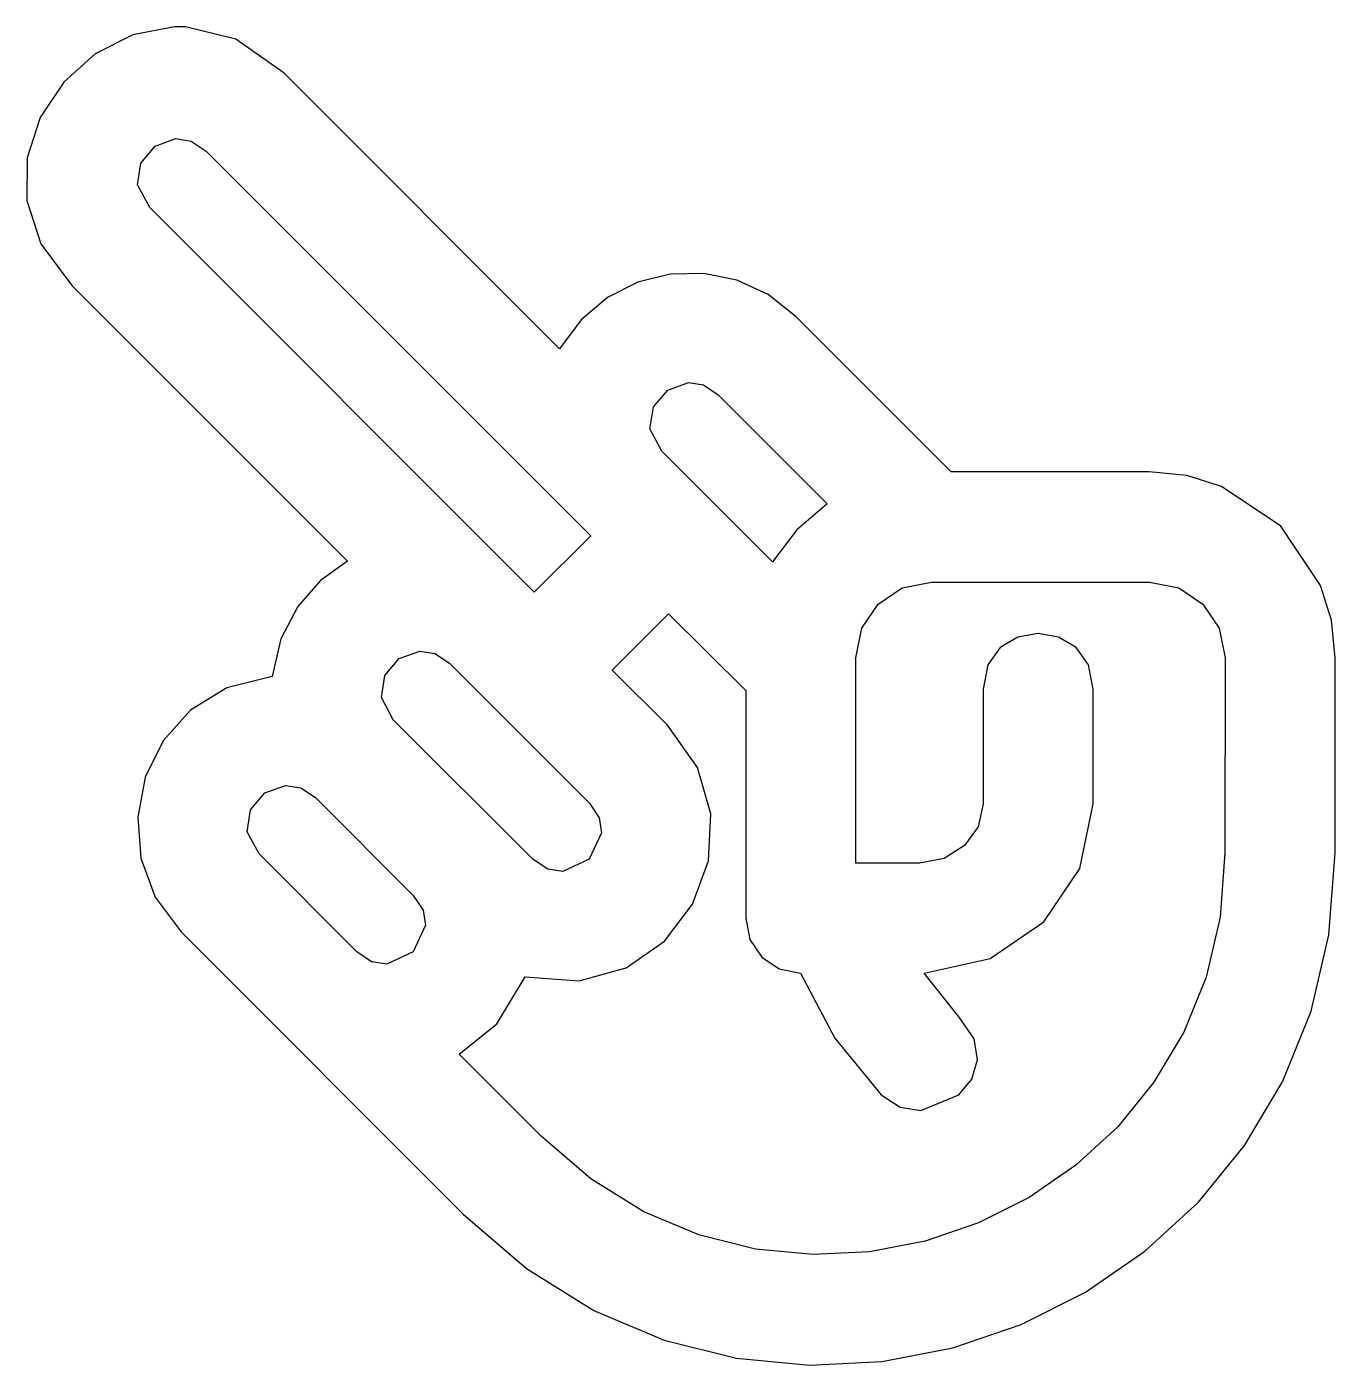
# Model space of a CAD drawing. Extents: x 7.2 to 66.8, y 4.4 to 65.3.
import ezdxf

# ---------------------------------------------------------------- set-up
doc = ezdxf.new("R2010")
doc.units = 0
doc.layers.get('0').update_dxf_attribs({"linetype": 'CONTINUOUS'})

msp = doc.modelspace()

# ---------------------------------------------------------------- linework, layer by layer
at = {"color": 7}
for points in [[(13.929199, 65.348144), (12.036984, 64.987179), (10.322116, 64.11199), (8.882767, 62.820816), (7.817111, 61.211893), (7.223322, 59.383461), (7.199572, 57.433755), (7.844034, 55.461015), (9.254883, 53.563477), (21.804199, 41.01416), (20.580275, 40.125924), (19.540998, 38.939109), (18.777487, 37.475123), (18.380859, 35.755371), (16.31774, 35.242657), (14.651993, 34.229881), (13.405531, 32.832626), (12.600269, 31.166473), (12.25812, 29.347003), (12.400999, 27.489799), (13.050818, 25.710441), (14.229492, 24.124512), (27.076172, 11.276367), (29.960889, 8.796089), (33.031732, 6.890214), (36.237332, 5.535905), (39.526318, 4.710324), (42.847321, 4.390631), (46.148972, 4.55399), (49.379901, 5.177561), (52.488739, 6.238507), (55.424115, 7.713988), (58.134661, 9.581168), (60.569007, 11.817207), (62.675784, 14.399267), (64.403621, 17.304511), (65.70115, 20.510099), (66.517001, 23.993194), (66.799804, 27.730957), (66.801269, 36.612305), (66.62889, 38.316402), (66.134646, 39.904783), (64.31792, 42.596936), (61.625803, 44.413838), (60.03732, 44.908157), (58.333008, 45.080567), (49.305176, 45.080567), (42.244629, 52.141113), (40.964626, 53.149481), (39.541444, 53.804587), (38.037163, 54.112905), (36.513867, 54.080906), (35.033638, 53.715064), (33.658557, 53.02185), (32.450706, 52.007738), (31.472168, 50.679199), (18.921387, 63.228516), (16.717841, 64.78891), (14.43457, 65.345215), (13.929199, 65.348144)], [(13.995117, 60.253418), (14.691857, 60.138503), (15.370606, 59.680664), (32.888672, 42.166992), (30.317871, 39.599121), (12.804199, 57.114258), (12.249499, 58.142519), (12.398351, 59.143774), (13.047857, 59.915061), (13.995117, 60.253418)], [(37.335938, 49.146973), (38.02604, 49.038562), (38.695312, 48.590332), (43.665527, 43.618652), (42.278209, 42.435574), (41.173828, 40.981933), (36.127442, 46.025391), (35.587101, 47.039599), (35.743632, 48.033264), (36.394192, 48.803388), (37.335938, 49.146973)], [(48.414551, 40.060547), (58.334473, 40.060547), (59.67535, 39.789122), (60.771563, 39.049394), (61.51129, 37.953182), (61.782715, 36.612305), (61.779785, 27.730957), (61.5575, 24.800488), (60.917472, 22.069582), (59.899941, 19.556149), (58.545146, 17.278096), (56.893328, 15.253332), (54.984726, 13.499766), (52.859581, 12.035305), (50.558133, 10.877859), (48.120621, 10.045336), (45.587286, 9.555644), (42.998367, 9.426692), (40.394104, 9.676388), (37.814738, 10.322641), (35.300509, 11.383359), (32.891655, 12.876451), (30.628418, 14.819824), (30.625488, 14.825683), (26.891602, 18.561035), (28.60902, 19.939559), (29.90625, 22.082519), (32.360481, 21.890864), (34.498608, 22.484494), (36.243748, 23.702674), (37.51902, 25.38467), (38.247541, 27.369748), (38.352432, 29.497174), (37.756808, 31.606214), (36.383789, 33.536133), (33.868652, 36.051269), (36.436523, 38.617676), (39.946289, 35.112305), (39.946289, 24.751465), (40.141766, 23.777835), (40.675201, 22.982139), (41.467105, 22.443786), (42.437988, 22.242188), (44.000519, 19.291658), (46.117676, 16.697754), (46.982505, 16.137852), (47.927774, 15.9965), (49.658191, 16.705711), (50.242619, 17.424403), (50.506046, 18.297906), (50.348112, 19.260285), (49.668457, 20.245606), (48.079102, 22.252442), (51.080962, 22.916854), (53.527166, 24.581285), (55.173777, 27.009029), (55.776856, 29.963379), (55.77832, 35.179688), (55.562679, 36.288586), (54.994171, 37.080656), (54.190418, 37.555898), (53.269043, 37.714312), (52.347668, 37.555898), (51.543915, 37.080656), (50.975407, 36.288586), (50.759766, 35.179688), (50.758301, 29.964844), (50.530555, 28.913294), (49.909646, 28.053498), (48.989066, 27.472983), (47.862305, 27.259277), (44.966308, 27.260742), (44.966308, 36.612305), (45.237522, 37.953182), (45.976898, 39.049395), (47.07304, 39.789122), (48.414551, 40.060547)], [(25.104492, 36.914062), (25.793323, 36.805648), (26.460938, 36.357422), (32.833008, 29.988281), (33.276964, 29.323867), (33.382983, 28.636621), (32.819871, 27.435855), (31.620994, 26.870434), (30.932306, 26.977367), (30.263672, 27.424805), (23.894531, 33.791016), (23.354202, 34.805378), (23.511296, 35.799424), (24.162498, 36.570027), (25.104492, 36.914062)], [(18.987305, 30.796875), (19.676833, 30.689237), (20.345215, 30.241699), (24.802734, 25.78418), (25.2506, 25.115579), (25.358546, 24.426155), (24.795282, 23.225226), (23.594142, 22.662173), (22.904744, 22.770092), (22.236328, 23.217773), (17.778809, 27.675293), (17.237974, 28.688903), (17.394524, 29.682415), (18.045341, 30.452761), (18.987305, 30.796875)]]:
    msp.add_lwpolyline(points, close=True, dxfattribs=at)

doc.saveas('drawing.dxf')
